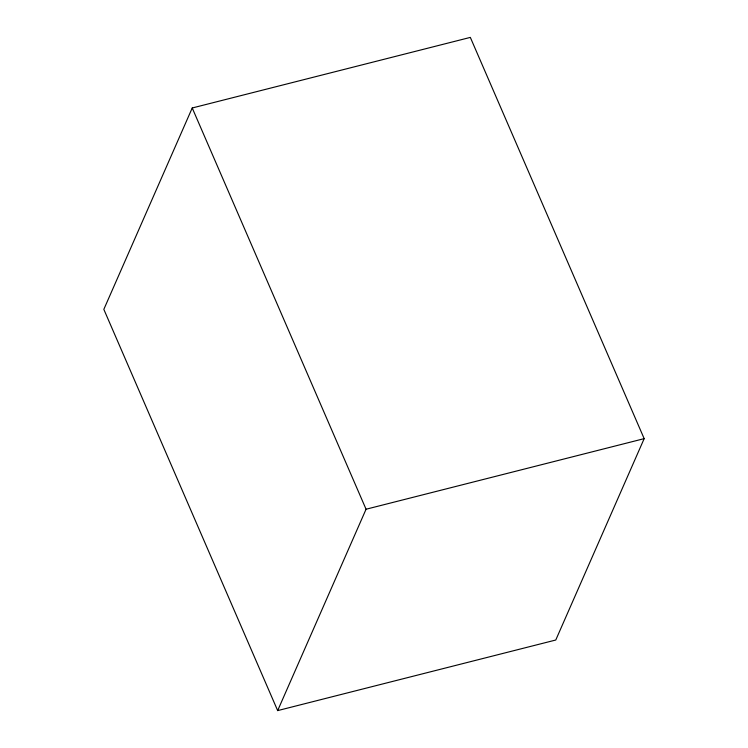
<?xml version="1.0" encoding="UTF-8"?>
<svg xmlns="http://www.w3.org/2000/svg" width="748" height="748" viewBox="0 0 748 748"><rect width="100%" height="100%" fill="white"/><g stroke="black" fill="none" stroke-linecap="round" stroke-linejoin="round"><path stroke-width="1.12" d="M192.227 107.983L103.832 309.354L277.667 710.6L555.773 640.017L644.168 438.646L470.333 37.4L192.227 107.983L366.062 509.229L277.667 710.6M366.062 509.229L644.168 438.646"/></g></svg>
